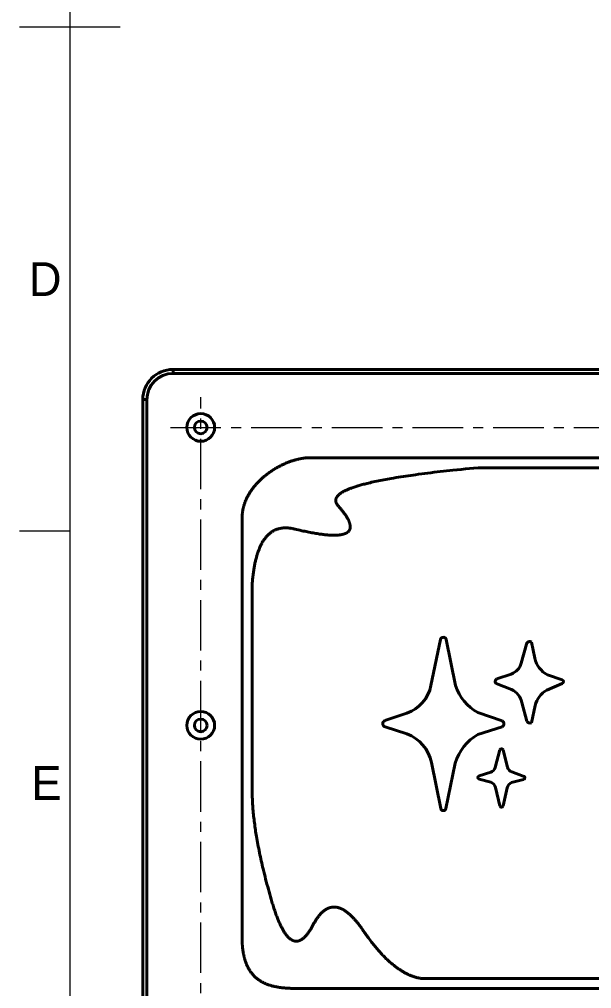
# Model space of a CAD drawing. Header units: millimetres. Extents: x 15 to 415, y 5 to 292.
# Drawn here: x 15 to 71.7, y 53.1 to 149.3 of the extents above; entities that cross this region are included whole.
import ezdxf

# ---------------------------------------------------------------- set-up
doc = ezdxf.new("R2010")
doc.units = ezdxf.units.MM
doc.linetypes.add('CenterLine', pattern=[8, 5, -1, 1, -1])
for name, color, linetype in [('Annotations', 7, 'Continuous'), ('Border', 7, 'Continuous'), ('Geometries', 7, 'Continuous')]:
    doc.layers.add(name, color=color, linetype=linetype)
doc.styles.add('Shapr0', font='txt', dxfattribs={"height": 3.3495})
doc.styles.add('Shapr1', font='txt', dxfattribs={"height": 3.3495})
doc.dimstyles.new('ISO-25', dxfattribs={"dimtxt": 2.5, "dimasz": 2.5, "dimexe": 1.25, "dimexo": 0.625, "dimtad": 1, "dimtxsty": 'Standard', "dimcen": 2.5, "dimadec": 0, "dimazin": 0, "dimtfac": 1, "dimtmove": 0, "dimatfit": 3, "dimfxl": 1, "dimarcsym": 0})

# ---------------------------------------------------------------- blocks, each defined once
blk = doc.blocks.new('*D4')
at = {"layer": 'Annotations', "color": 0, "linetype": 'Continuous', "lineweight": 15}
for p, q in [((125.113, 52.152), (125.113, 54.652)), ((125.113, 49.652), (125.113, 43.901)), ((125.738, 49.652), (126.363, 49.652)), ((125.113, 43.901), (125.113, 25.999)), ((125.113, 41.401), (125.113, 38.901))]:
    blk.add_line(p, q, dxfattribs=at)
at = {"layer": 'Annotations', "color": 0}
for points in [[(124.697, 52.152), (125.53, 52.152), (125.113, 49.652)], [(125.53, 41.401), (124.697, 41.401), (125.113, 43.901)]]:
    blk.add_solid(points, dxfattribs=at)
at = {"layer": 'Defpoints', "color": 0}
for p in [(125.113, 49.652), (30.231, 43.901), (125.113, 43.901)]:
    blk.add_point(p, dxfattribs=at)
at = {"layer": 'Annotations', "color": 0, "lineweight": 15, "insert": (122.42, 31.564), "char_height": 3.3495, "attachment_point": 5, "rotation": 90, "style": 'Shapr1'}
blk.add_mtext('\\A1;11,5', dxfattribs=at)

msp = doc.modelspace()

# ---------------------------------------------------------------- linework, layer by layer
at = {"layer": 'Annotations', "linetype": 'CenterLine', "lineweight": 15}
for p, q in [((32.9817, 46.6521), (32.9817, 111.7796)), ((29.9817, 108.7796), (174.1792, 108.7796))]:
    msp.add_line(p, q, dxfattribs=at)
at = {"layer": 'Border', "linetype": 'Continuous', "lineweight": 15}
for p, q in [((20, 287), (20, 10)), ((25, 148.5), (15, 148.5)), ((20, 98.5), (15, 98.5))]:
    msp.add_line(p, q, dxfattribs=at)
at = {"layer": 'Geometries', "linetype": 'Continuous', "lineweight": 40}
for p, q in [((30.2311, 114.5376), (173.9286, 114.5377)), ((30.2311, 114.5376), (30.2311, 114.1376)), ((173.9286, 114.1377), (30.2311, 114.1376)), ((27.2311, 46.9011), (27.2311, 111.5376)), ((27.2311, 111.5376), (27.6311, 111.5376)), ((27.6311, 111.5376), (27.6311, 46.9011)), ((43.8335, 105.7789), (162.4538, 105.7789)), ((60.4683, 104.7789), (150.0047, 104.7789)), ((37.0785, 58.157), (37.0785, 99.7873)), ((38.0785, 72.7507), (38.0785, 93.2483)), ((55.8048, 83.1719), (56.7623, 87.7354)), ((57.3028, 87.7433), (58.2448, 83.1643)), ((64.7381, 85.3781), (65.2606, 87.2795)), ((65.7707, 87.4737), (66.1047, 85.8823)), ((62.3266, 83.8292), (63.7603, 84.3152)), ((68.8017, 83.7381), (67.3561, 84.2301)), ((63.8028, 82.7847), (62.2601, 83.3738)), ((68.8079, 83.3797), (67.2771, 82.7238)), ((65.303, 79.6322), (64.817, 81.503)), ((65.7709, 79.4743), (66.1292, 81.1993)), ((51.2368, 79.6953), (53.4142, 80.4366)), ((62.8624, 79.6666), (60.4532, 80.5003)), ((53.4142, 78.375), (51.2601, 79.0623)), ((62.8624, 79.0875), (60.4608, 78.3074)), ((62.1658, 75.0277), (62.6292, 76.7806)), ((62.9534, 76.7806), (63.3781, 75.0508)), ((56.7684, 70.9662), (55.8418, 75.5218)), ((57.2859, 70.9662), (58.2125, 75.4757)), ((60.5828, 74.2091), (61.7257, 74.5722)), ((63.8106, 74.6028), (64.9534, 74.1937)), ((61.7257, 73.5682), (60.5752, 73.8849)), ((64.961, 73.8615), (63.7951, 73.5528)), ((62.6292, 71.2285), (62.1891, 73.0587)), ((63.3705, 73.0353), (62.9613, 71.2285)), ((145.7228, 54.106), (54.8514, 54.106)), ((161.3342, 53.106), (42.6027, 53.106))]:
    msp.add_line(p, q, dxfattribs=at)
at = {"layer": 'Geometries', "linetype": 'Continuous', "lineweight": 40, "flags": 128}
for points in [[(37.0785, 99.7873), (37.079, 99.854), (37.0806, 99.9207), (37.0832, 99.9874), (37.0868, 100.054), (37.0915, 100.1206), (37.0971, 100.1871), (37.1039, 100.2535), (37.1116, 100.3198), (37.1204, 100.3859), (37.1301, 100.4519), (37.1412, 100.5194), (37.1533, 100.5867), (37.1664, 100.6538), (37.1806, 100.7206), (37.1958, 100.7873), (37.2114, 100.8516), (37.2281, 100.9158), (37.2456, 100.9797), (37.2641, 101.0433), (37.2834, 101.1067), (37.3037, 101.1698), (37.3249, 101.2325), (37.3469, 101.295), (37.3701, 101.358), (37.3941, 101.4207), (37.419, 101.483), (37.4448, 101.545), (37.471, 101.6058), (37.498, 101.6663), (37.5258, 101.7265), (37.5544, 101.7862), (37.5837, 101.8457), (37.6137, 101.9047), (37.6445, 101.9634), (37.676, 102.0216), (37.7086, 102.0801), (37.7418, 102.1382), (37.7758, 102.1959), (37.8104, 102.2532), (37.8486, 102.3147), (37.8876, 102.3758), (37.9274, 102.4365), (37.9678, 102.4966), (38.009, 102.5562), (38.0509, 102.6154), (38.0935, 102.674), (38.1368, 102.7322), (38.1807, 102.7898), (38.2253, 102.847), (38.2711, 102.9044), (38.3176, 102.9614), (38.3647, 103.0178), (38.4124, 103.0737), (38.4607, 103.1291), (38.5211, 103.1966), (38.5823, 103.2634), (38.6443, 103.3294), (38.7072, 103.3946), (38.7709, 103.4591), (38.8353, 103.5227), (38.9006, 103.5856), (38.9665, 103.6476), (39.0339, 103.7095), (39.102, 103.7706), (39.1707, 103.8309), (39.2402, 103.8904), (39.3125, 103.9509), (39.3854, 104.0105), (39.4591, 104.0693), (39.5334, 104.1272), (39.6083, 104.1843), (39.6839, 104.2405), (39.7601, 104.2959), (39.837, 104.3504), (39.9144, 104.4041), (39.9924, 104.4569), (40.072, 104.5096), (40.1521, 104.5613), (40.2329, 104.6122), (40.3141, 104.6622), (40.396, 104.7113), (40.4769, 104.7586), (40.5583, 104.8051), (40.6402, 104.8507), (40.7226, 104.8955), (40.8055, 104.9393), (40.8888, 104.9822), (40.9727, 105.0242), (41.0569, 105.0654), (41.1416, 105.1055), (41.2268, 105.1448), (41.3134, 105.1835), (41.4005, 105.2213), (41.4879, 105.2581), (41.5758, 105.2938), (41.6641, 105.3285), (41.7493, 105.3609), (41.8349, 105.3923), (41.9208, 105.4226), (42.007, 105.452), (42.0936, 105.4803), (42.1806, 105.5075), (42.2678, 105.5337), (42.3554, 105.5587), (42.4264, 105.5781), (42.4976, 105.5967), (42.569, 105.6146), (42.6406, 105.6317), (42.7124, 105.6479), (42.7811, 105.6627), (42.8499, 105.6766), (42.9188, 105.6898), (42.9879, 105.7022), (43.0572, 105.7137), (43.1266, 105.7244), (43.1961, 105.7343), (43.2657, 105.7432), (43.3355, 105.7512), (43.4054, 105.7582), (43.4753, 105.7643), (43.5454, 105.7694), (43.6029, 105.7728), (43.6605, 105.7754), (43.7182, 105.7774), (43.7758, 105.7786), (43.8335, 105.7789)], [(38.0785, 93.2483), (38.0883, 93.3729), (38.0988, 93.4975), (38.1101, 93.622), (38.1222, 93.7464), (38.1352, 93.8708), (38.1489, 93.9952), (38.1636, 94.1194), (38.1792, 94.2435), (38.1947, 94.3599), (38.2111, 94.4762), (38.2283, 94.5924), (38.2465, 94.7084), (38.2657, 94.8243), (38.2824, 94.9208), (38.2999, 95.0171), (38.3181, 95.1133), (38.337, 95.2093), (38.3568, 95.3052), (38.3774, 95.4009), (38.3988, 95.4964), (38.4211, 95.5917), (38.4443, 95.6868), (38.4685, 95.7817), (38.4937, 95.8763), (38.5198, 95.9707), (38.5406, 96.0429), (38.5621, 96.115), (38.5842, 96.1869), (38.6069, 96.2586), (38.6304, 96.3302), (38.6547, 96.4015), (38.6796, 96.4726), (38.7054, 96.5434), (38.7319, 96.614), (38.7593, 96.6843), (38.7875, 96.7542), (38.8166, 96.8238), (38.8465, 96.893), (38.8774, 96.9618), (38.9092, 97.0302), (38.942, 97.0981), (38.969, 97.1521), (38.9966, 97.2057), (39.0249, 97.2591), (39.0539, 97.312), (39.0836, 97.3645), (39.115, 97.4183), (39.1472, 97.4716), (39.1802, 97.5244), (39.214, 97.5767), (39.2487, 97.6285), (39.2822, 97.6768), (39.3165, 97.7246), (39.3516, 97.7718), (39.3875, 97.8184), (39.4243, 97.8644), (39.4618, 97.9097), (39.5002, 97.9543), (39.5395, 97.9981), (39.5715, 98.0326), (39.604, 98.0666), (39.6372, 98.1001), (39.6708, 98.133), (39.7051, 98.1653), (39.7419, 98.1989), (39.7793, 98.2317), (39.8174, 98.2639), (39.8561, 98.2953), (39.8954, 98.3259), (39.9344, 98.3551), (39.974, 98.3836), (40.0141, 98.4112), (40.0548, 98.438), (40.0961, 98.464), (40.1379, 98.4891), (40.1802, 98.5134), (40.2229, 98.5368), (40.2662, 98.5592), (40.3099, 98.5808), (40.3541, 98.6014), (40.3987, 98.621), (40.447, 98.6411), (40.4956, 98.66), (40.5448, 98.6778), (40.5942, 98.6945), (40.6407, 98.7091), (40.6875, 98.7227), (40.7346, 98.7354), (40.7819, 98.7471), (40.8295, 98.7579), (40.8772, 98.7677), (40.9252, 98.7765), (40.9732, 98.7845), (41.0215, 98.7915), (41.0698, 98.7976), (41.1183, 98.8028), (41.1668, 98.8072), (41.2185, 98.8109), (41.2703, 98.8136), (41.3221, 98.8153), (41.3739, 98.8162), (41.4289, 98.8161), (41.4839, 98.8151), (41.5389, 98.813), (41.5938, 98.8101), (41.6486, 98.8062), (41.7038, 98.8014), (41.7589, 98.7957), (41.8139, 98.7892), (41.8688, 98.7818), (41.9235, 98.7736), (41.9778, 98.7647), (42.0319, 98.7551), (42.0859, 98.7448), (42.1397, 98.7337), (42.1934, 98.722), (42.2382, 98.7116), (42.2828, 98.701), (42.3275, 98.6902), (42.4615, 98.6583), (42.6397, 98.6166), (42.8182, 98.5757), (42.9969, 98.5357), (43.141, 98.5042), (43.2853, 98.4734), (43.4297, 98.4432), (43.5742, 98.4138), (43.7089, 98.387), (43.8438, 98.361), (43.9788, 98.3357), (44.1139, 98.3112), (44.2492, 98.2875), (44.3846, 98.2647), (44.5202, 98.2429), (44.6559, 98.222), (44.7646, 98.2061), (44.8734, 98.1909), (44.9824, 98.1764), (45.0914, 98.1628), (45.2005, 98.15), (45.2924, 98.14), (45.3842, 98.1307), (45.4762, 98.1221), (45.5682, 98.1143), (45.6603, 98.1074), (45.7525, 98.1013), (45.8439, 98.0962), (45.9354, 98.0922), (46.0269, 98.0892), (46.0956, 98.0877), (46.1642, 98.0869), (46.2329, 98.0869), (46.3016, 98.0876), (46.3703, 98.0892), (46.4389, 98.0918), (46.5075, 98.0952), (46.5761, 98.0998), (46.632, 98.1043), (46.6879, 98.1097), (46.7437, 98.1159), (46.7994, 98.1231), (46.8549, 98.1312), (46.9001, 98.1387), (46.9452, 98.1469), (46.9901, 98.1559), (47.0348, 98.1658), (47.0705, 98.1743), (47.106, 98.1836), (47.1413, 98.1934), (47.1764, 98.204), (47.2113, 98.2153), (47.241, 98.2257), (47.2706, 98.2366), (47.2999, 98.2482), (47.3291, 98.2606), (47.3579, 98.2736), (47.3864, 98.2874), (47.4135, 98.3015), (47.4402, 98.3163), (47.4664, 98.3319), (47.4921, 98.3483), (47.5177, 98.3659), (47.5425, 98.3843), (47.5588, 98.3972), (47.5747, 98.4106), (47.5903, 98.4243), (47.6052, 98.4382), (47.6196, 98.4525), (47.6336, 98.4672), (47.6473, 98.4825), (47.6605, 98.4981), (47.6732, 98.5142), (47.6857, 98.5312), (47.6976, 98.5485), (47.709, 98.5663), (47.7198, 98.5846), (47.73, 98.6033), (47.7395, 98.6223), (47.7505, 98.6467), (47.7605, 98.6716), (47.7694, 98.697), (47.7773, 98.7229), (47.7842, 98.7495), (47.79, 98.7765), (47.7948, 98.8038), (47.7985, 98.8313), (47.8009, 98.856), (47.8026, 98.8808), (47.8034, 98.9057), (47.8036, 98.9305), (47.8031, 98.9553), (47.8019, 98.9801), (47.8, 99.0049), (47.7976, 99.0296), (47.7932, 99.0641), (47.7878, 99.0985), (47.7814, 99.1327), (47.7748, 99.1633), (47.7676, 99.1938), (47.7596, 99.2242), (47.7511, 99.2545), (47.7419, 99.2846), (47.7322, 99.3145), (47.72, 99.3501), (47.707, 99.3855), (47.6934, 99.4206), (47.6792, 99.4555), (47.6644, 99.4901), (47.6443, 99.5349), (47.6234, 99.5794), (47.6018, 99.6235), (47.5794, 99.6673), (47.5557, 99.712), (47.5313, 99.7563), (47.5063, 99.8004), (47.4808, 99.8441), (47.4547, 99.8874), (47.4214, 99.9412), (47.3874, 99.9946), (47.3528, 100.0475), (47.3175, 100.1), (47.2817, 100.1521), (47.2453, 100.2038), (47.2085, 100.2552), (47.1711, 100.3062), (47.1192, 100.3757), (47.0666, 100.4445), (47.0132, 100.5128), (46.9606, 100.5787), (46.9075, 100.6442), (46.8538, 100.7092), (46.7996, 100.7738), (46.745, 100.8379), (46.6898, 100.9017), (46.6482, 100.9493), (46.6064, 100.9967), (46.5855, 101.0204), (46.5649, 101.0444), (46.5449, 101.0689), (46.5255, 101.0939), (46.5067, 101.1196), (46.4886, 101.1458), (46.4713, 101.1725), (46.4549, 101.1997), (46.4443, 101.2185), (46.4341, 101.2375), (46.4245, 101.2567), (46.4153, 101.2764), (46.4067, 101.2963), (46.3986, 101.3164), (46.3897, 101.3413), (46.3817, 101.3665), (46.3746, 101.3923), (46.3687, 101.4183), (46.3654, 101.4361), (46.3626, 101.4541), (46.3603, 101.4721), (46.3586, 101.4904), (46.3575, 101.5087), (46.3571, 101.5271), (46.3572, 101.5448), (46.3579, 101.5624), (46.3592, 101.58), (46.361, 101.5978), (46.3634, 101.6154), (46.3664, 101.633), (46.3701, 101.651), (46.3743, 101.6688), (46.3791, 101.6865), (46.3845, 101.7042), (46.3904, 101.7218), (46.3969, 101.7391), (46.4047, 101.7585), (46.4132, 101.7776), (46.4223, 101.7965), (46.432, 101.8152), (46.4422, 101.8336), (46.453, 101.8518), (46.4644, 101.87), (46.4763, 101.888), (46.4886, 101.9056), (46.508, 101.9316), (46.5282, 101.957), (46.5477, 101.9802), (46.568, 102.0028), (46.5887, 102.025), (46.61, 102.0466), (46.6318, 102.0677), (46.6596, 102.0935), (46.688, 102.1185), (46.717, 102.143), (46.7464, 102.1667), (46.7777, 102.191), (46.8095, 102.2146), (46.8417, 102.2377), (46.8743, 102.2602), (46.9141, 102.2867), (46.9544, 102.3125), (46.9951, 102.3377), (47.0362, 102.3622), (47.0777, 102.3862), (47.1196, 102.4096), (47.1618, 102.4326), (47.2043, 102.455), (47.2611, 102.484), (47.3183, 102.5122), (47.3759, 102.5398), (47.4338, 102.5666), (47.492, 102.5927), (47.5505, 102.6182), (47.621, 102.6481), (47.6917, 102.6772), (47.7628, 102.7055), (47.8342, 102.7332), (47.9058, 102.7602), (48.002, 102.7953), (48.0985, 102.8295), (48.1954, 102.8627), (48.2925, 102.895), (48.3894, 102.9263), (48.4865, 102.9568), (48.5838, 102.9866), (48.6813, 103.0157), (48.779, 103.0442), (48.8769, 103.072), (48.9946, 103.1047), (49.1125, 103.1365), (49.2305, 103.1676), (49.3488, 103.198), (49.4672, 103.2278), (49.6163, 103.2643), (49.7655, 103.2998), (49.915, 103.3345), (50.0646, 103.3683), (50.2435, 103.4076), (50.4226, 103.446), (50.6019, 103.4833), (50.7814, 103.5197), (50.9611, 103.5552), (51.141, 103.59), (51.3211, 103.6239), (51.5013, 103.6571), (51.6817, 103.6896), (51.8622, 103.7214), (52.1028, 103.7628), (52.3437, 103.8032), (52.5847, 103.8425), (52.8259, 103.8809), (53.0672, 103.9183), (53.3086, 103.955), (53.5501, 103.9908), (53.7918, 104.0258), (54.0336, 104.06), (54.2754, 104.0936), (54.5783, 104.1347), (54.8813, 104.1748), (55.1844, 104.2139), (55.4876, 104.2521), (55.7982, 104.2903), (56.109, 104.3277), (56.4198, 104.3643), (56.7307, 104.4001), (57.0418, 104.4351), (57.3529, 104.4694), (57.6641, 104.5031), (57.9754, 104.5361), (58.3906, 104.5791), (58.806, 104.621), (59.2214, 104.6619), (59.6369, 104.7018), (60.0526, 104.7408), (60.4683, 104.7789)], [(54.8514, 54.106), (54.7855, 54.1164), (54.7198, 54.1278), (54.6542, 54.1402), (54.5888, 54.1537), (54.5237, 54.1681), (54.4588, 54.1835), (54.3941, 54.1999), (54.3296, 54.2172), (54.2654, 54.2355), (54.2015, 54.2547), (54.1365, 54.2752), (54.0717, 54.2967), (54.0072, 54.319), (53.943, 54.3423), (53.8792, 54.3664), (53.8228, 54.3885), (53.7667, 54.4112), (53.7109, 54.4346), (53.6553, 54.4587), (53.5999, 54.4834), (53.5447, 54.5087), (53.4898, 54.5345), (53.4352, 54.561), (53.363, 54.5971), (53.2913, 54.6342), (53.2201, 54.6722), (53.1492, 54.7111), (53.0789, 54.751), (53.0091, 54.7918), (52.9398, 54.8333), (52.871, 54.8757), (52.8028, 54.9188), (52.735, 54.9627), (52.6676, 55.0074), (52.6008, 55.0528), (52.5303, 55.1018), (52.4603, 55.1516), (52.3908, 55.2021), (52.3218, 55.2534), (52.2534, 55.3054), (52.1855, 55.358), (52.1087, 55.4187), (52.0326, 55.4803), (51.9572, 55.5426), (51.8823, 55.6057), (51.8082, 55.6696), (51.7346, 55.7341), (51.6616, 55.7993), (51.5892, 55.8652), (51.5175, 55.9317), (51.4462, 55.9989), (51.3756, 56.0666), (51.3055, 56.1349), (51.236, 56.2037), (51.167, 56.2731), (51.0985, 56.3431), (51.0119, 56.433), (50.9261, 56.5237), (50.8411, 56.6152), (50.7569, 56.7074), (50.6698, 56.8046), (50.5834, 56.9024), (50.4979, 57.001), (50.4132, 57.1002), (50.3292, 57.2001), (50.246, 57.3006), (50.1636, 57.4017), (50.0818, 57.5034), (50.0008, 57.6056), (49.9204, 57.7084), (49.8403, 57.8123), (49.7609, 57.9167), (49.6821, 58.0216), (49.6039, 58.127), (49.5263, 58.2328), (49.4398, 58.3524), (49.3541, 58.4725), (49.2691, 58.5931), (49.1848, 58.7143), (49.129, 58.7954), (49.0735, 58.8766), (49.0178, 58.9577), (48.9615, 59.0384), (48.9047, 59.1187), (48.8473, 59.1986), (48.7892, 59.2781), (48.7304, 59.357), (48.671, 59.4355), (48.6108, 59.5134), (48.5499, 59.5907), (48.4882, 59.6674), (48.4413, 59.7247), (48.3939, 59.7816), (48.3461, 59.8382), (48.2977, 59.8942), (48.2488, 59.9499), (48.1993, 60.0052), (48.1493, 60.0599), (48.0987, 60.1141), (48.0493, 60.1658), (47.9994, 60.217), (47.9489, 60.2677), (47.8978, 60.3177), (47.846, 60.367), (47.7936, 60.4157), (47.7406, 60.4637), (47.6868, 60.5109), (47.6429, 60.5484), (47.5984, 60.5854), (47.5534, 60.6218), (47.5079, 60.6576), (47.4619, 60.6927), (47.4188, 60.7246), (47.3753, 60.7559), (47.3312, 60.7865), (47.2867, 60.8164), (47.2416, 60.8455), (47.1961, 60.8739), (47.15, 60.9015), (47.1035, 60.9281), (47.0658, 60.9488), (47.0279, 60.9688), (46.9896, 60.9883), (46.9509, 61.007), (46.912, 61.025), (46.8774, 61.0403), (46.8426, 61.0549), (46.8075, 61.069), (46.7721, 61.0824), (46.7365, 61.0952), (46.7006, 61.1073), (46.6595, 61.1202), (46.6182, 61.1322), (46.5765, 61.1431), (46.5347, 61.1531), (46.4925, 61.1619), (46.4502, 61.1697), (46.4076, 61.1764), (46.365, 61.1819), (46.3352, 61.1851), (46.3054, 61.1877), (46.2756, 61.1896), (46.2457, 61.191), (46.2157, 61.1918), (46.1857, 61.192), (46.157, 61.1916), (46.1284, 61.1906), (46.0997, 61.1891), (46.071, 61.187), (46.0424, 61.1843), (46.0138, 61.1811), (45.9854, 61.1773), (45.9571, 61.1729), (45.9288, 61.168), (45.9006, 61.1624), (45.8725, 61.1564), (45.8445, 61.1498), (45.8151, 61.1422), (45.7858, 61.134), (45.7567, 61.1252), (45.7277, 61.1158), (45.6989, 61.1059), (45.6703, 61.0953), (45.6391, 61.0831), (45.6082, 61.0703), (45.5775, 61.0568), (45.547, 61.0426), (45.5167, 61.0278), (45.4868, 61.0125), (45.4513, 60.9934), (45.4163, 60.9734), (45.3817, 60.9528), (45.3476, 60.9314), (45.3139, 60.9093), (45.2789, 60.8854), (45.2444, 60.8607), (45.2104, 60.8354), (45.1769, 60.8095), (45.1439, 60.7829), (45.105, 60.7504), (45.0668, 60.7172), (45.0293, 60.6832), (44.9924, 60.6485), (44.9561, 60.6131), (44.9205, 60.5772), (44.8855, 60.5407), (44.851, 60.5036), (44.8171, 60.466), (44.7838, 60.4279), (44.7429, 60.3796), (44.7029, 60.3307), (44.6636, 60.2811), (44.6251, 60.2309), (44.5848, 60.1768), (44.5454, 60.1221), (44.5067, 60.0669), (44.4688, 60.0111), (44.429, 59.9509), (44.39, 59.8902), (44.3518, 59.829), (44.3143, 59.7673), (44.2775, 59.7052), (44.2414, 59.6427), (44.206, 59.5798), (44.1712, 59.5166), (44.1371, 59.453), (44.1033, 59.3893), (44.0691, 59.3258), (44.0345, 59.2625), (43.9989, 59.199), (43.9627, 59.1358), (43.926, 59.0729), (43.8886, 59.0105), (43.8508, 58.949), (43.8124, 58.8879), (43.7732, 58.8273), (43.7332, 58.7672), (43.7006, 58.7196), (43.6675, 58.6722), (43.6338, 58.6254), (43.5995, 58.5789), (43.5645, 58.5329), (43.5289, 58.4875), (43.4926, 58.4425), (43.4555, 58.3982), (43.4177, 58.3545), (43.379, 58.3116), (43.3446, 58.2748), (43.3096, 58.2387), (43.2738, 58.2033), (43.2464, 58.1771), (43.2186, 58.1514), (43.1903, 58.1262), (43.1615, 58.1015), (43.1349, 58.0795), (43.1079, 58.058), (43.0805, 58.0371), (43.0526, 58.0167), (43.0244, 57.9969), (42.9956, 57.9777), (42.9665, 57.9593), (42.9368, 57.9415), (42.9058, 57.924), (42.8742, 57.9074), (42.8421, 57.8918), (42.8096, 57.8771), (42.7869, 57.8676), (42.764, 57.8587), (42.7408, 57.8503), (42.7174, 57.8425), (42.6937, 57.8352), (42.6699, 57.8286), (42.6454, 57.8225), (42.6208, 57.8171), (42.596, 57.8124), (42.5709, 57.8084), (42.5457, 57.8051), (42.5205, 57.8026), (42.4959, 57.801), (42.4713, 57.8001), (42.4467, 57.7999), (42.4219, 57.8004), (42.3971, 57.8018), (42.3724, 57.8039), (42.3471, 57.8068), (42.3219, 57.8105), (42.2968, 57.8149), (42.2717, 57.8202), (42.2467, 57.8262), (42.2219, 57.8329), (42.1945, 57.8413), (42.1673, 57.8505), (42.1404, 57.8606), (42.1138, 57.8714), (42.0876, 57.883), (42.0616, 57.8953), (42.0361, 57.9082), (42.0108, 57.9219), (41.9846, 57.9369), (41.9588, 57.9525), (41.9334, 57.9688), (41.9083, 57.9856), (41.8819, 58.0042), (41.8559, 58.0234), (41.8304, 58.0432), (41.8051, 58.0636), (41.7803, 58.0844), (41.7558, 58.1057), (41.7271, 58.1318), (41.6989, 58.1584), (41.6712, 58.1856), (41.644, 58.2133), (41.6173, 58.2414), (41.5831, 58.2789), (41.5496, 58.3171), (41.5169, 58.3559), (41.4848, 58.3952), (41.4502, 58.4393), (41.4164, 58.484), (41.3833, 58.5292), (41.3509, 58.575), (41.319, 58.6213), (41.2878, 58.6681), (41.2572, 58.7153), (41.2272, 58.7629), (41.1881, 58.8266), (41.15, 58.8908), (41.1128, 58.9556), (41.0763, 59.0209), (41.0406, 59.0867), (41.0057, 59.1528), (40.9647, 59.2326), (40.9247, 59.3128), (40.8856, 59.3935), (40.8473, 59.4746), (40.8098, 59.556), (40.7704, 59.6439), (40.7318, 59.7322), (40.694, 59.8208), (40.6569, 59.9097), (40.6205, 59.9989), (40.5822, 60.0949), (40.5447, 60.1912), (40.5078, 60.2877), (40.4717, 60.3845), (40.4361, 60.4816), (40.3925, 60.6033), (40.3498, 60.7253), (40.3079, 60.8477), (40.2668, 60.9703), (40.2266, 61.093), (40.187, 61.2159), (40.1482, 61.3391), (40.11, 61.4625), (40.0725, 61.5862), (40.0356, 61.71), (39.9992, 61.834), (39.9632, 61.9581), (39.892, 62.2063), (39.8216, 62.4548), (39.752, 62.7036), (39.6833, 62.9526), (39.6144, 63.2061), (39.5465, 63.4598), (39.4795, 63.7139), (39.4136, 63.9682), (39.3497, 64.2184), (39.2869, 64.469), (39.2252, 64.7198), (39.1646, 64.9709), (39.1168, 65.172), (39.0699, 65.3733), (39.0236, 65.5748), (38.9781, 65.7764), (38.9335, 65.9782), (38.8896, 66.1801), (38.8466, 66.3823), (38.8044, 66.5845), (38.7631, 66.787), (38.7226, 66.9897), (38.6831, 67.1926), (38.6445, 67.3957), (38.6068, 67.599), (38.5702, 67.8025), (38.5346, 68.0061), (38.5057, 68.1759), (38.4775, 68.3458), (38.4501, 68.5158), (38.4235, 68.6859), (38.3977, 68.8561), (38.3727, 69.0265), (38.3485, 69.197), (38.3252, 69.3676), (38.3027, 69.5386), (38.2811, 69.7097), (38.2605, 69.8809), (38.2408, 70.0522), (38.2224, 70.22), (38.205, 70.3878), (38.1886, 70.5558), (38.1732, 70.7238), (38.1589, 70.892), (38.1456, 71.0602), (38.1334, 71.2285), (38.1223, 71.3969), (38.1143, 71.5316), (38.107, 71.6665), (38.1005, 71.8013), (38.0949, 71.9362), (38.09, 72.0711), (38.0859, 72.207), (38.0827, 72.3429), (38.0804, 72.4788), (38.079, 72.6147), (38.0785, 72.7507)], [(42.6027, 53.106), (42.4777, 53.1073), (42.3527, 53.1091), (42.2277, 53.1116), (42.1028, 53.1148), (42.0027, 53.118), (41.9027, 53.1218), (41.8028, 53.1262), (41.7028, 53.1313), (41.6029, 53.1372), (41.492, 53.1446), (41.3812, 53.1531), (41.2705, 53.1627), (41.1876, 53.1707), (41.1047, 53.1793), (41.0218, 53.1888), (40.9391, 53.1989), (40.8561, 53.21), (40.7732, 53.2219), (40.6905, 53.2346), (40.6079, 53.2483), (40.5314, 53.2619), (40.4551, 53.2763), (40.3789, 53.2916), (40.3029, 53.3078), (40.2272, 53.325), (40.1642, 53.3401), (40.1014, 53.3558), (40.0388, 53.3723), (39.9764, 53.3896), (39.9142, 53.4075), (39.8522, 53.4263), (39.7905, 53.4459), (39.7291, 53.4662), (39.6679, 53.4874), (39.607, 53.5095), (39.5463, 53.5325), (39.4861, 53.5563), (39.4231, 53.5823), (39.3605, 53.6094), (39.2985, 53.6375), (39.2521, 53.6593), (39.206, 53.6817), (39.1602, 53.7047), (39.1148, 53.7283), (39.0653, 53.7549), (39.0163, 53.7822), (38.9676, 53.8103), (38.9195, 53.8392), (38.8718, 53.8688), (38.8245, 53.8991), (38.7778, 53.9303), (38.7315, 53.9621), (38.6858, 53.9948), (38.6407, 54.0282), (38.5961, 54.0623), (38.5521, 54.0972), (38.5087, 54.1329), (38.4659, 54.1692), (38.4237, 54.2063), (38.3867, 54.24), (38.3502, 54.2742), (38.3143, 54.3089), (38.2788, 54.3443), (38.2439, 54.3802), (38.2095, 54.4166), (38.1716, 54.4581), (38.1345, 54.5002), (38.098, 54.5429), (38.0623, 54.5863), (38.0273, 54.6302), (37.9931, 54.6747), (37.9596, 54.7198), (37.9268, 54.7654), (37.8948, 54.8116), (37.8635, 54.8582), (37.833, 54.9053), (37.8032, 54.9529), (37.7741, 55.001), (37.7458, 55.0495), (37.7182, 55.0984), (37.6895, 55.151), (37.6617, 55.2042), (37.6346, 55.2577), (37.6084, 55.3117), (37.583, 55.366), (37.5542, 55.43), (37.5265, 55.4945), (37.4998, 55.5594), (37.4741, 55.6249), (37.4494, 55.6908), (37.4257, 55.757), (37.4031, 55.8235), (37.3814, 55.8902), (37.3606, 55.9572), (37.3407, 56.0247), (37.3216, 56.0924), (37.3035, 56.1603), (37.2862, 56.2283), (37.2698, 56.2966), (37.2542, 56.3651), (37.2393, 56.4337), (37.2253, 56.5025), (37.212, 56.5715), (37.1986, 56.6454), (37.186, 56.7196), (37.1742, 56.7938), (37.1632, 56.8682), (37.1529, 56.9427), (37.1434, 57.0173), (37.1325, 57.1116), (37.1226, 57.206), (37.1139, 57.3006), (37.1062, 57.3953), (37.0995, 57.49), (37.0938, 57.5848), (37.089, 57.6796), (37.0852, 57.7745), (37.0822, 57.8701), (37.0801, 57.9657), (37.0789, 58.0614), (37.0785, 58.157)]]:
    msp.add_lwpolyline(points, dxfattribs=at)
at = {"layer": 'Geometries', "linetype": 'Continuous', "lineweight": 40}
for centre, radius in [((32.9817, 108.7796), 1.375), ((32.9817, 108.7796), 0.625), ((32.9817, 79.2159), 1.375), ((32.9817, 79.2159), 0.625)]:
    msp.add_circle(centre, radius, dxfattribs=at)
for centre, radius, start, end in [((30.2311, 111.5376), 3, 90.000005, 180.000005), ((30.2311, 111.5376), 2.6, 90.000005, 180.000005), ((57.0333, 87.6878), 0.2751, 11.62557, 170.044963), ((65.5867, 87.1898), 0.3382, 57.053919, 164.633724), ((68.4791, 86.3807), 2.4262, 191.854087, 242.426346), ((63.277, 85.741), 1.5054, 288.726232, 346.053887), ((62.4425, 83.5797), 0.2751, 114.913313, 228.455154), ((68.7403, 83.5578), 0.1904, 290.776441, 71.205446), ((52.2452, 83.8705), 3.6275, 288.800497, 348.895902), ((62.5647, 84.4981), 4.5211, 197.158266, 242.158266), ((62.8564, 80.9937), 2.0257, 14.562739, 62.14851), ((68.5435, 80.576), 2.4934, 120.523953, 165.523953), ((51.3625, 79.383), 0.3366, 111.920369, 252.304058), ((62.6993, 79.377), 0.3323, 299.394628, 60.605188), ((65.6159, 79.7872), 0.3492, 206.345851, 296.345851), ((52.0434, 74.7493), 3.8762, 11.496818, 69.289396), ((62.7548, 74.1776), 4.7242, 119.051215, 164.051215), ((62.7913, 76.7408), 0.1669, 13.79257, 166.207759), ((61.5382, 75.1937), 0.6492, 286.788714, 345.189815), ((64.0474, 75.2642), 0.7025, 197.685315, 250.30173), ((60.6196, 74.0461), 0.1672, 102.707693, 254.610911), ((64.9572, 74.0276), 0.1661, 271.308697, 91.308697), ((61.5547, 72.9473), 0.6441, 9.96281, 74.610911), ((64.0991, 72.8703), 0.7471, 114.012377, 167.240187), ((62.7953, 71.2685), 0.1708, 193.521253, 346.478747), ((57.0272, 71.0193), 0.2641, 191.611232, 348.388768)]:
    msp.add_arc(centre, radius, start, end, dxfattribs=at)

# ---------------------------------------------------------------- texts
at = {"layer": 'Border', "linetype": 'Continuous', "lineweight": 15, "char_height": 3.3495, "width": 3.3495, "attachment_point": 6, "style": 'Shapr0'}
for s, insert in [('D', (19.1747, 123.5)), ('E', (19.1747, 73.5))]:
    msp.add_mtext(s, dxfattribs=dict(at, insert=insert))

# ---------------------------------------------------------------- dimensions: what is measured, and where the dimension line sits
at = {"layer": 'Annotations', "linetype": 'Continuous', "lineweight": 15}
dim = msp.add_linear_dim(base=(125.1133, 43.9012), p1=(125.1133, 49.6521), p2=(30.2311, 43.9011), angle=270.000005, dimstyle='ISO-25', override={"dimscale": 1, "dimgap": 0.7, "dimdec": 2, "dimlfac": 2, "dimrnd": 0.01, "dimzin": 8, "dimdsep": 44, "dimtxsty": 'Shapr1', "dimse1": 0, "dimse2": 1, "dimadec": 2, "dimtol": 0, "dimlim": 0, "dimtp": 0, "dimtm": 0, "dimtfac": 0.6, "dimtdec": 8, "dimfrac": 2, "dimtolj": 1, "dimlwd": 15, "dimlwe": 15}, dxfattribs=at)
dim.commit()
dim.dimension.update_dxf_attribs({"geometry": '*D4', "text_midpoint": (125.1133, 31.5642), "dimtype": 160})

doc.saveas('drawing.dxf')
